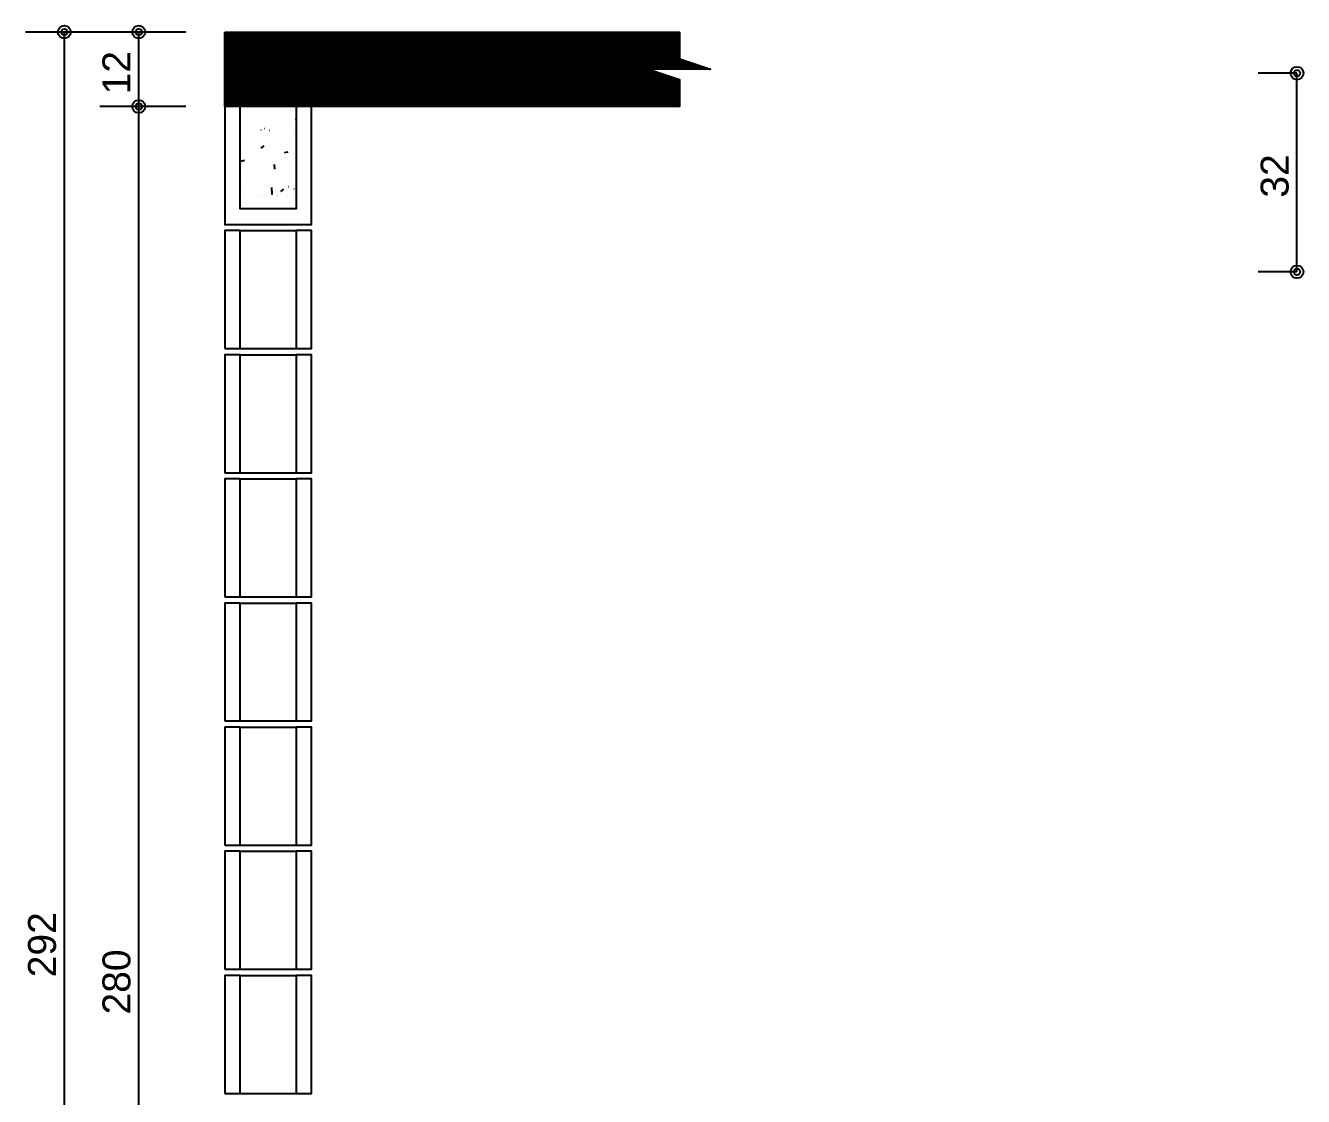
# Model space of a CAD drawing. Extents: x 0 to 119, y 0 to 84.
# Drawn here: x 24.22 to 32.45, y 35.34 to 42.24 of the extents above; entities that cross this region are included whole.
import ezdxf

# ---------------------------------------------------------------- set-up
doc = ezdxf.new("R2010")
doc.units = 0
doc.header["$MEASUREMENT"] = 0
for name, color, linetype in [('10', 252, 'CONTINUOUS'), ('29', 9, 'CONTINUOUS'), ('32', 250, 'CONTINUOUS'), ('6', 178, 'CONTINUOUS')]:
    doc.layers.add(name, color=color, linetype=linetype)
doc.styles.add('TQS_ARIAL', font='arial.ttf')

msp = doc.modelspace()

# ---------------------------------------------------------------- linework, layer by layer
at = {"layer": '10', "color": 252, "linetype": 'Continuous'}
for p, q in [((25.599778, 40.920848), (25.959778, 40.920848)), ((25.599778, 40.160848), (25.959778, 40.160848)), ((25.599778, 40.120848), (25.959778, 40.120848)), ((25.599778, 39.360848), (25.959778, 39.360848)), ((25.599778, 39.320848), (25.959778, 39.320848)), ((25.599778, 38.560848), (25.959778, 38.560848)), ((25.599778, 38.520848), (25.959778, 38.520848)), ((25.599778, 37.760848), (25.959778, 37.760848)), ((25.599778, 37.720848), (25.959778, 37.720848)), ((25.599778, 36.960848), (25.959778, 36.960848)), ((25.599778, 36.920848), (25.959778, 36.920848)), ((25.599778, 36.160848), (25.959778, 36.160848)), ((25.599778, 36.120848), (25.959778, 36.120848)), ((25.599778, 35.360848), (25.959778, 35.360848))]:
    msp.add_line(p, q, dxfattribs=at)
for points in [[(25.599778, 41.720848), (25.499778, 41.720848), (25.499778, 40.960848), (26.059778, 40.960848), (26.059778, 41.720848), (25.959778, 41.720848), (25.959778, 41.060848), (25.599778, 41.060848), (25.599778, 41.720848)], [(25.499778, 40.160848), (25.599778, 40.160848), (25.599778, 40.920848), (25.499778, 40.920848), (25.499778, 40.160848)], [(25.959778, 40.160848), (26.059778, 40.160848), (26.059778, 40.920848), (25.959778, 40.920848), (25.959778, 40.160848)], [(25.499778, 39.360848), (25.599778, 39.360848), (25.599778, 40.120848), (25.499778, 40.120848), (25.499778, 39.360848)], [(25.959778, 39.360848), (26.059778, 39.360848), (26.059778, 40.120848), (25.959778, 40.120848), (25.959778, 39.360848)], [(25.499778, 38.560848), (25.599778, 38.560848), (25.599778, 39.320848), (25.499778, 39.320848), (25.499778, 38.560848)], [(25.959778, 38.560848), (26.059778, 38.560848), (26.059778, 39.320848), (25.959778, 39.320848), (25.959778, 38.560848)], [(25.499778, 37.760848), (25.599778, 37.760848), (25.599778, 38.520848), (25.499778, 38.520848), (25.499778, 37.760848)], [(25.959778, 37.760848), (26.059778, 37.760848), (26.059778, 38.520848), (25.959778, 38.520848), (25.959778, 37.760848)], [(25.499778, 36.960848), (25.599778, 36.960848), (25.599778, 37.720848), (25.499778, 37.720848), (25.499778, 36.960848)], [(25.959778, 36.960848), (26.059778, 36.960848), (26.059778, 37.720848), (25.959778, 37.720848), (25.959778, 36.960848)], [(25.499778, 36.160848), (25.599778, 36.160848), (25.599778, 36.920848), (25.499778, 36.920848), (25.499778, 36.160848)], [(25.959778, 36.160848), (26.059778, 36.160848), (26.059778, 36.920848), (25.959778, 36.920848), (25.959778, 36.160848)], [(25.499778, 35.360848), (25.599778, 35.360848), (25.599778, 36.120848), (25.499778, 36.120848), (25.499778, 35.360848)], [(25.959778, 35.360848), (26.059778, 35.360848), (26.059778, 36.120848), (25.959778, 36.120848), (25.959778, 35.360848)]]:
    msp.add_lwpolyline(points, dxfattribs=at)
at = {"layer": '29', "color": 9, "linetype": 'Continuous'}
for p, q in [((25.499778, 41.720848), (25.979819, 42.200848)), ((25.499778, 41.734949), (25.965677, 42.200848)), ((25.499778, 41.749091), (25.951534, 42.200848)), ((25.499778, 41.763233), (25.937392, 42.200848)), ((25.499778, 41.777376), (25.92325, 42.200848)), ((25.499778, 41.791518), (25.909108, 42.200848)), ((25.499778, 41.80566), (25.894966, 42.200848)), ((25.499778, 41.819802), (25.880824, 42.200848)), ((25.499778, 41.833944), (25.866682, 42.200848)), ((25.499778, 41.848086), (25.85254, 42.200848)), ((25.499778, 41.862228), (25.838397, 42.200848)), ((25.499778, 41.876371), (25.824255, 42.200848)), ((25.499778, 41.890513), (25.810113, 42.200848)), ((25.499778, 41.904655), (25.795971, 42.200848)), ((25.499778, 41.918797), (25.781829, 42.200848)), ((25.499778, 41.932939), (25.767687, 42.200848)), ((25.499778, 41.947081), (25.753545, 42.200848)), ((25.499778, 41.961223), (25.739402, 42.200848)), ((25.499778, 41.975366), (25.72526, 42.200848)), ((25.499778, 41.989508), (25.711118, 42.200848)), ((25.499778, 42.00365), (25.696976, 42.200848)), ((25.499778, 42.017792), (25.682834, 42.200848)), ((25.499778, 42.031934), (25.668692, 42.200848)), ((25.499778, 42.046076), (25.65455, 42.200848)), ((25.499778, 42.060218), (25.640408, 42.200848)), ((25.499778, 42.07436), (25.626265, 42.200848)), ((25.499778, 42.088503), (25.612123, 42.200848)), ((25.499778, 42.102645), (25.597981, 42.200848)), ((25.499778, 42.116787), (25.583839, 42.200848)), ((25.499778, 42.130929), (25.569697, 42.200848)), ((25.499778, 42.145071), (25.555555, 42.200848)), ((25.499778, 42.159213), (25.541413, 42.200848)), ((25.499778, 42.173355), (25.52727, 42.200848)), ((25.499778, 42.187498), (25.513128, 42.200848)), ((25.499778, 42.198626), (25.977555, 41.720848)), ((25.499778, 42.184484), (25.963413, 41.720848)), ((25.499778, 42.170341), (25.949271, 41.720848)), ((25.511697, 42.200848), (25.991697, 41.720848)), ((25.513961, 41.720848), (25.993961, 42.200848)), ((25.525839, 42.200848), (26.005839, 41.720848)), ((25.528103, 41.720848), (26.008103, 42.200848)), ((25.539981, 42.200848), (26.019981, 41.720848)), ((25.542245, 41.720848), (26.022245, 42.200848)), ((25.554123, 42.200848), (26.034123, 41.720848)), ((25.556387, 41.720848), (26.036387, 42.200848)), ((25.568266, 42.200848), (26.048266, 41.720848)), ((25.570529, 41.720848), (26.050529, 42.200848)), ((25.582408, 42.200848), (26.062408, 41.720848)), ((25.584672, 41.720848), (26.064672, 42.200848)), ((25.59655, 42.200848), (26.07655, 41.720848)), ((25.598814, 41.720848), (26.078814, 42.200848)), ((25.610692, 42.200848), (26.090692, 41.720848)), ((25.612956, 41.720848), (26.092956, 42.200848)), ((25.624834, 42.200848), (26.104834, 41.720848)), ((25.627098, 41.720848), (26.107098, 42.200848)), ((25.638976, 42.200848), (26.118976, 41.720848)), ((25.64124, 41.720848), (26.12124, 42.200848)), ((25.653118, 42.200848), (26.133118, 41.720848)), ((25.655382, 41.720848), (26.135382, 42.200848)), ((25.667261, 42.200848), (26.147261, 41.720848)), ((25.669524, 41.720848), (26.149524, 42.200848)), ((25.681403, 42.200848), (26.161403, 41.720848)), ((25.683667, 41.720848), (26.163667, 42.200848)), ((25.695545, 42.200848), (26.175545, 41.720848)), ((25.697809, 41.720848), (26.177809, 42.200848)), ((25.709687, 42.200848), (26.189687, 41.720848)), ((25.711951, 41.720848), (26.191951, 42.200848)), ((25.723829, 42.200848), (26.203829, 41.720848)), ((25.726093, 41.720848), (26.206093, 42.200848)), ((25.737971, 42.200848), (26.217971, 41.720848)), ((25.740235, 41.720848), (26.220235, 42.200848)), ((25.752113, 42.200848), (26.232113, 41.720848)), ((25.754377, 41.720848), (26.234377, 42.200848)), ((25.766255, 42.200848), (26.246255, 41.720848)), ((25.768519, 41.720848), (26.248519, 42.200848)), ((25.780398, 42.200848), (26.260398, 41.720848)), ((25.782661, 41.720848), (26.262661, 42.200848)), ((25.79454, 42.200848), (26.27454, 41.720848)), ((25.796804, 41.720848), (26.276804, 42.200848)), ((25.808682, 42.200848), (26.288682, 41.720848)), ((25.810946, 41.720848), (26.290946, 42.200848)), ((25.822824, 42.200848), (26.302824, 41.720848)), ((25.825088, 41.720848), (26.305088, 42.200848)), ((25.836966, 42.200848), (26.316966, 41.720848)), ((25.83923, 41.720848), (26.31923, 42.200848)), ((25.851108, 42.200848), (26.331108, 41.720848)), ((25.853372, 41.720848), (26.333372, 42.200848)), ((25.86525, 42.200848), (26.34525, 41.720848)), ((25.867514, 41.720848), (26.347514, 42.200848)), ((25.879393, 42.200848), (26.359393, 41.720848)), ((25.881656, 41.720848), (26.361656, 42.200848)), ((25.893535, 42.200848), (26.373535, 41.720848)), ((25.895799, 41.720848), (26.375799, 42.200848)), ((25.907677, 42.200848), (26.387677, 41.720848)), ((25.909941, 41.720848), (26.389941, 42.200848)), ((25.921819, 42.200848), (26.401819, 41.720848)), ((25.924083, 41.720848), (26.404083, 42.200848)), ((25.935961, 42.200848), (26.415961, 41.720848)), ((25.938225, 41.720848), (26.418225, 42.200848)), ((25.950103, 42.200848), (26.430103, 41.720848)), ((25.952367, 41.720848), (26.432367, 42.200848)), ((25.964245, 42.200848), (26.444245, 41.720848)), ((25.966509, 41.720848), (26.446509, 42.200848)), ((25.978388, 42.200848), (26.458388, 41.720848)), ((25.980651, 41.720848), (26.460651, 42.200848)), ((25.99253, 42.200848), (26.47253, 41.720848)), ((25.994794, 41.720848), (26.474794, 42.200848)), ((26.006672, 42.200848), (26.486672, 41.720848)), ((26.008936, 41.720848), (26.488936, 42.200848)), ((26.020814, 42.200848), (26.500814, 41.720848)), ((26.023078, 41.720848), (26.503078, 42.200848)), ((26.034956, 42.200848), (26.514956, 41.720848)), ((26.03722, 41.720848), (26.51722, 42.200848)), ((26.049098, 42.200848), (26.529098, 41.720848)), ((26.051362, 41.720848), (26.531362, 42.200848)), ((26.06324, 42.200848), (26.54324, 41.720848)), ((26.065504, 41.720848), (26.545504, 42.200848)), ((26.077382, 42.200848), (26.557382, 41.720848)), ((26.079646, 41.720848), (26.559646, 42.200848)), ((26.091525, 42.200848), (26.571525, 41.720848)), ((26.093788, 41.720848), (26.573788, 42.200848)), ((26.105667, 42.200848), (26.585667, 41.720848)), ((26.107931, 41.720848), (26.587931, 42.200848)), ((26.119809, 42.200848), (26.599809, 41.720848)), ((26.122073, 41.720848), (26.602073, 42.200848)), ((26.133951, 42.200848), (26.613951, 41.720848)), ((26.136215, 41.720848), (26.616215, 42.200848)), ((26.148093, 42.200848), (26.628093, 41.720848)), ((26.150357, 41.720848), (26.630357, 42.200848)), ((26.162235, 42.200848), (26.642235, 41.720848)), ((26.164499, 41.720848), (26.644499, 42.200848)), ((26.176377, 42.200848), (26.656377, 41.720848)), ((26.178641, 41.720848), (26.658641, 42.200848)), ((26.19052, 42.200848), (26.67052, 41.720848)), ((26.192783, 41.720848), (26.672783, 42.200848)), ((26.204662, 42.200848), (26.684662, 41.720848)), ((26.206926, 41.720848), (26.686926, 42.200848)), ((26.218804, 42.200848), (26.698804, 41.720848)), ((26.221068, 41.720848), (26.701068, 42.200848)), ((26.232946, 42.200848), (26.712946, 41.720848)), ((26.23521, 41.720848), (26.71521, 42.200848)), ((26.247088, 42.200848), (26.727088, 41.720848)), ((26.249352, 41.720848), (26.729352, 42.200848)), ((26.26123, 42.200848), (26.74123, 41.720848)), ((26.263494, 41.720848), (26.743494, 42.200848)), ((26.275372, 42.200848), (26.755372, 41.720848)), ((26.277636, 41.720848), (26.757636, 42.200848)), ((26.289514, 42.200848), (26.769514, 41.720848)), ((26.291778, 41.720848), (26.771778, 42.200848)), ((26.303657, 42.200848), (26.783657, 41.720848)), ((26.30592, 41.720848), (26.78592, 42.200848)), ((26.317799, 42.200848), (26.797799, 41.720848)), ((26.320063, 41.720848), (26.800063, 42.200848)), ((26.331941, 42.200848), (26.811941, 41.720848)), ((26.334205, 41.720848), (26.814205, 42.200848)), ((26.346083, 42.200848), (26.826083, 41.720848)), ((26.348347, 41.720848), (26.828347, 42.200848)), ((26.360225, 42.200848), (26.840225, 41.720848)), ((26.362489, 41.720848), (26.842489, 42.200848)), ((26.374367, 42.200848), (26.854367, 41.720848)), ((26.376631, 41.720848), (26.856631, 42.200848)), ((26.388509, 42.200848), (26.868509, 41.720848)), ((26.390773, 41.720848), (26.870773, 42.200848)), ((26.402652, 42.200848), (26.882652, 41.720848)), ((26.404915, 41.720848), (26.884915, 42.200848)), ((26.416794, 42.200848), (26.896794, 41.720848)), ((26.419058, 41.720848), (26.899058, 42.200848)), ((26.430936, 42.200848), (26.910936, 41.720848)), ((26.4332, 41.720848), (26.9132, 42.200848)), ((26.445078, 42.200848), (26.925078, 41.720848)), ((26.447342, 41.720848), (26.927342, 42.200848)), ((26.45922, 42.200848), (26.93922, 41.720848)), ((26.461484, 41.720848), (26.941484, 42.200848)), ((26.473362, 42.200848), (26.953362, 41.720848)), ((26.475626, 41.720848), (26.955626, 42.200848)), ((26.487504, 42.200848), (26.967504, 41.720848)), ((26.489768, 41.720848), (26.969768, 42.200848)), ((26.501647, 42.200848), (26.981647, 41.720848)), ((26.50391, 41.720848), (26.98391, 42.200848)), ((26.515789, 42.200848), (26.995789, 41.720848)), ((26.518053, 41.720848), (26.998053, 42.200848)), ((26.529931, 42.200848), (27.009931, 41.720848)), ((26.532195, 41.720848), (27.012195, 42.200848)), ((26.544073, 42.200848), (27.024073, 41.720848)), ((26.546337, 41.720848), (27.026337, 42.200848)), ((26.558215, 42.200848), (27.038215, 41.720848)), ((26.560479, 41.720848), (27.040479, 42.200848)), ((26.572357, 42.200848), (27.052357, 41.720848)), ((26.574621, 41.720848), (27.054621, 42.200848)), ((26.586499, 42.200848), (27.066499, 41.720848)), ((26.588763, 41.720848), (27.068763, 42.200848)), ((26.600641, 42.200848), (27.080641, 41.720848)), ((26.602905, 41.720848), (27.082905, 42.200848)), ((26.614784, 42.200848), (27.094784, 41.720848)), ((26.617047, 41.720848), (27.097047, 42.200848)), ((26.628926, 42.200848), (27.108926, 41.720848)), ((26.63119, 41.720848), (27.11119, 42.200848)), ((26.643068, 42.200848), (27.123068, 41.720848)), ((26.645332, 41.720848), (27.125332, 42.200848)), ((26.65721, 42.200848), (27.13721, 41.720848)), ((26.659474, 41.720848), (27.139474, 42.200848)), ((26.671352, 42.200848), (27.151352, 41.720848)), ((26.673616, 41.720848), (27.153616, 42.200848)), ((26.685494, 42.200848), (27.165494, 41.720848)), ((26.687758, 41.720848), (27.167758, 42.200848)), ((26.699636, 42.200848), (27.179636, 41.720848)), ((26.7019, 41.720848), (27.1819, 42.200848)), ((26.713779, 42.200848), (27.193779, 41.720848)), ((26.716042, 41.720848), (27.196042, 42.200848)), ((26.727921, 42.200848), (27.207921, 41.720848)), ((26.730185, 41.720848), (27.210185, 42.200848)), ((26.742063, 42.200848), (27.222063, 41.720848)), ((26.744327, 41.720848), (27.224327, 42.200848)), ((26.756205, 42.200848), (27.236205, 41.720848)), ((26.758469, 41.720848), (27.238469, 42.200848)), ((26.770347, 42.200848), (27.250347, 41.720848)), ((26.772611, 41.720848), (27.252611, 42.200848)), ((26.784489, 42.200848), (27.264489, 41.720848)), ((26.786753, 41.720848), (27.266753, 42.200848)), ((26.798631, 42.200848), (27.278631, 41.720848)), ((26.800895, 41.720848), (27.280895, 42.200848)), ((26.812774, 42.200848), (27.292774, 41.720848)), ((26.815037, 41.720848), (27.295037, 42.200848)), ((26.826916, 42.200848), (27.306916, 41.720848)), ((26.82918, 41.720848), (27.30918, 42.200848)), ((26.841058, 42.200848), (27.321058, 41.720848)), ((26.843322, 41.720848), (27.323322, 42.200848)), ((26.8552, 42.200848), (27.3352, 41.720848)), ((26.857464, 41.720848), (27.337464, 42.200848)), ((26.869342, 42.200848), (27.349342, 41.720848)), ((26.871606, 41.720848), (27.351606, 42.200848)), ((26.883484, 42.200848), (27.363484, 41.720848)), ((26.885748, 41.720848), (27.365748, 42.200848)), ((26.897626, 42.200848), (27.377626, 41.720848)), ((26.89989, 41.720848), (27.37989, 42.200848)), ((26.911768, 42.200848), (27.391768, 41.720848)), ((26.914032, 41.720848), (27.394032, 42.200848)), ((26.925911, 42.200848), (27.405911, 41.720848)), ((26.928174, 41.720848), (27.408174, 42.200848)), ((26.940053, 42.200848), (27.420053, 41.720848)), ((26.942317, 41.720848), (27.422317, 42.200848)), ((26.954195, 42.200848), (27.434195, 41.720848)), ((26.956459, 41.720848), (27.436459, 42.200848)), ((26.968337, 42.200848), (27.448337, 41.720848)), ((26.970601, 41.720848), (27.450601, 42.200848)), ((26.982479, 42.200848), (27.462479, 41.720848)), ((26.984743, 41.720848), (27.464743, 42.200848)), ((26.996621, 42.200848), (27.476621, 41.720848)), ((26.998885, 41.720848), (27.478885, 42.200848)), ((27.010763, 42.200848), (27.490763, 41.720848)), ((27.013027, 41.720848), (27.493027, 42.200848)), ((27.024906, 42.200848), (27.504906, 41.720848)), ((27.027169, 41.720848), (27.507169, 42.200848)), ((27.039048, 42.200848), (27.519048, 41.720848)), ((27.041312, 41.720848), (27.521312, 42.200848)), ((27.05319, 42.200848), (27.53319, 41.720848)), ((27.055454, 41.720848), (27.535454, 42.200848)), ((27.067332, 42.200848), (27.547332, 41.720848)), ((27.069596, 41.720848), (27.549596, 42.200848)), ((27.081474, 42.200848), (27.561474, 41.720848)), ((27.083738, 41.720848), (27.563738, 42.200848)), ((27.095616, 42.200848), (27.575616, 41.720848)), ((27.09788, 41.720848), (27.57788, 42.200848)), ((27.109758, 42.200848), (27.589758, 41.720848)), ((27.112022, 41.720848), (27.592022, 42.200848)), ((27.123901, 42.200848), (27.603901, 41.720848)), ((27.126164, 41.720848), (27.606164, 42.200848)), ((27.138043, 42.200848), (27.618043, 41.720848)), ((27.140306, 41.720848), (27.620306, 42.200848)), ((27.152185, 42.200848), (27.632185, 41.720848)), ((27.154449, 41.720848), (27.634449, 42.200848)), ((27.166327, 42.200848), (27.646327, 41.720848)), ((27.168591, 41.720848), (27.648591, 42.200848)), ((27.180469, 42.200848), (27.660469, 41.720848)), ((27.182733, 41.720848), (27.662733, 42.200848)), ((27.194611, 42.200848), (27.674611, 41.720848)), ((27.196875, 41.720848), (27.676875, 42.200848)), ((27.208753, 42.200848), (27.688753, 41.720848)), ((27.211017, 41.720848), (27.691017, 42.200848)), ((27.222895, 42.200848), (27.702895, 41.720848)), ((27.225159, 41.720848), (27.705159, 42.200848)), ((27.237038, 42.200848), (27.717038, 41.720848)), ((27.239301, 41.720848), (27.719301, 42.200848)), ((27.25118, 42.200848), (27.73118, 41.720848)), ((27.253444, 41.720848), (27.733444, 42.200848)), ((27.265322, 42.200848), (27.745322, 41.720848)), ((27.267586, 41.720848), (27.747586, 42.200848)), ((27.279464, 42.200848), (27.759464, 41.720848)), ((27.281728, 41.720848), (27.761728, 42.200848)), ((27.293606, 42.200848), (27.773606, 41.720848)), ((27.29587, 41.720848), (27.77587, 42.200848)), ((27.307748, 42.200848), (27.787748, 41.720848)), ((27.310012, 41.720848), (27.790012, 42.200848)), ((27.32189, 42.200848), (27.80189, 41.720848)), ((27.324154, 41.720848), (27.804154, 42.200848)), ((27.336033, 42.200848), (27.816033, 41.720848)), ((27.338296, 41.720848), (27.818296, 42.200848)), ((27.350175, 42.200848), (27.830175, 41.720848)), ((27.352439, 41.720848), (27.832439, 42.200848)), ((27.364317, 42.200848), (27.844317, 41.720848)), ((27.366581, 41.720848), (27.846581, 42.200848)), ((27.378459, 42.200848), (27.858459, 41.720848)), ((27.380723, 41.720848), (27.860723, 42.200848)), ((27.392601, 42.200848), (27.872601, 41.720848)), ((27.394865, 41.720848), (27.874865, 42.200848)), ((27.406743, 42.200848), (27.886743, 41.720848)), ((27.409007, 41.720848), (27.889007, 42.200848)), ((27.420885, 42.200848), (27.900885, 41.720848)), ((27.423149, 41.720848), (27.903149, 42.200848)), ((27.435027, 42.200848), (27.915027, 41.720848)), ((27.437291, 41.720848), (27.917291, 42.200848)), ((27.44917, 42.200848), (27.92917, 41.720848)), ((27.451433, 41.720848), (27.931433, 42.200848)), ((27.463312, 42.200848), (27.943312, 41.720848)), ((27.465576, 41.720848), (27.945576, 42.200848)), ((27.477454, 42.200848), (27.957454, 41.720848)), ((27.479718, 41.720848), (27.959718, 42.200848)), ((27.491596, 42.200848), (27.971596, 41.720848)), ((27.49386, 41.720848), (27.97386, 42.200848)), ((27.505738, 42.200848), (27.985738, 41.720848)), ((27.508002, 41.720848), (27.988002, 42.200848)), ((27.51988, 42.200848), (27.99988, 41.720848)), ((27.522144, 41.720848), (28.002144, 42.200848)), ((27.534022, 42.200848), (28.014022, 41.720848)), ((27.536286, 41.720848), (28.016286, 42.200848)), ((27.548165, 42.200848), (28.028165, 41.720848)), ((27.550428, 41.720848), (28.030428, 42.200848)), ((27.562307, 42.200848), (28.042307, 41.720848)), ((27.564571, 41.720848), (28.044571, 42.200848)), ((27.576449, 42.200848), (28.056449, 41.720848)), ((27.578713, 41.720848), (28.058713, 42.200848)), ((27.590591, 42.200848), (28.070591, 41.720848)), ((27.592855, 41.720848), (28.072855, 42.200848)), ((27.604733, 42.200848), (28.084733, 41.720848)), ((27.606997, 41.720848), (28.086997, 42.200848)), ((27.618875, 42.200848), (28.098875, 41.720848)), ((27.621139, 41.720848), (28.101139, 42.200848)), ((27.633017, 42.200848), (28.113017, 41.720848)), ((27.635281, 41.720848), (28.115281, 42.200848)), ((27.64716, 42.200848), (28.12716, 41.720848)), ((27.649423, 41.720848), (28.129423, 42.200848)), ((27.661302, 42.200848), (28.141302, 41.720848)), ((27.663566, 41.720848), (28.143566, 42.200848)), ((27.675444, 42.200848), (28.155444, 41.720848)), ((27.677708, 41.720848), (28.157708, 42.200848)), ((27.689586, 42.200848), (28.169586, 41.720848)), ((27.69185, 41.720848), (28.17185, 42.200848)), ((27.703728, 42.200848), (28.183728, 41.720848)), ((27.705992, 41.720848), (28.185992, 42.200848)), ((27.71787, 42.200848), (28.19787, 41.720848)), ((27.720134, 41.720848), (28.200134, 42.200848)), ((27.732012, 42.200848), (28.212012, 41.720848)), ((27.734276, 41.720848), (28.214276, 42.200848)), ((27.746154, 42.200848), (28.226154, 41.720848)), ((27.748418, 41.720848), (28.228418, 42.200848)), ((27.760297, 42.200848), (28.240297, 41.720848)), ((27.76256, 41.720848), (28.24256, 42.200848)), ((27.774439, 42.200848), (28.254439, 41.720848)), ((27.776703, 41.720848), (28.256703, 42.200848)), ((27.788581, 42.200848), (28.268581, 41.720848)), ((27.790845, 41.720848), (28.270845, 42.200848)), ((27.802723, 42.200848), (28.282723, 41.720848)), ((27.804987, 41.720848), (28.284987, 42.200848)), ((27.816865, 42.200848), (28.296865, 41.720848)), ((27.819129, 41.720848), (28.299129, 42.200848)), ((27.831007, 42.200848), (28.311007, 41.720848)), ((27.833271, 41.720848), (28.313271, 42.200848)), ((27.845149, 42.200848), (28.325149, 41.720848)), ((27.847413, 41.720848), (28.327413, 42.200848)), ((27.859292, 42.200848), (28.339292, 41.720848)), ((27.861555, 41.720848), (28.341555, 42.200848)), ((27.873434, 42.200848), (28.353434, 41.720848)), ((27.875698, 41.720848), (28.355698, 42.200848)), ((27.887576, 42.200848), (28.367576, 41.720848)), ((27.88984, 41.720848), (28.36984, 42.200848)), ((27.901718, 42.200848), (28.381718, 41.720848)), ((27.903982, 41.720848), (28.383982, 42.200848)), ((27.91586, 42.200848), (28.39586, 41.720848)), ((27.918124, 41.720848), (28.398124, 42.200848)), ((27.930002, 42.200848), (28.410002, 41.720848)), ((27.932266, 41.720848), (28.412266, 42.200848)), ((27.944144, 42.200848), (28.424144, 41.720848)), ((27.946408, 41.720848), (28.426408, 42.200848)), ((27.958287, 42.200848), (28.430113, 41.729022)), ((27.96055, 41.720848), (28.430113, 42.190411)), ((27.972429, 42.200848), (28.430113, 41.743164)), ((27.974692, 41.720848), (28.430113, 42.176269)), ((27.986571, 42.200848), (28.430113, 41.757306)), ((28.000713, 42.200848), (28.240713, 41.960848)), ((28.014855, 42.200848), (28.254855, 41.960848)), ((28.028997, 42.200848), (28.268997, 41.960848)), ((28.043139, 42.200848), (28.283139, 41.960848)), ((28.057281, 42.200848), (28.297281, 41.960848)), ((28.071424, 42.200848), (28.311424, 41.960848)), ((28.085566, 42.200848), (28.325566, 41.960848)), ((28.099708, 42.200848), (28.339708, 41.960848)), ((28.11385, 42.200848), (28.35385, 41.960848)), ((28.127992, 42.200848), (28.367992, 41.960848)), ((28.142134, 42.200848), (28.382134, 41.960848)), ((28.156276, 42.200848), (28.396276, 41.960848)), ((28.170419, 42.200848), (28.410419, 41.960848)), ((28.184561, 42.200848), (28.424561, 41.960848)), ((28.198703, 42.200848), (28.438703, 41.960848)), ((28.212845, 42.200848), (28.452845, 41.960848)), ((28.226987, 42.200848), (28.466987, 41.960848)), ((28.241129, 42.200848), (28.481129, 41.960848)), ((28.255271, 42.200848), (28.495271, 41.960848)), ((28.269413, 42.200848), (28.430113, 42.040149)), ((28.283556, 42.200848), (28.430113, 42.054291)), ((28.297698, 42.200848), (28.430113, 42.068433)), ((28.31184, 42.200848), (28.430113, 42.082575)), ((28.325982, 42.200848), (28.430113, 42.096717)), ((28.340124, 42.200848), (28.430113, 42.110859)), ((28.354266, 42.200848), (28.430113, 42.125002)), ((28.368408, 42.200848), (28.430113, 42.139144)), ((28.382551, 42.200848), (28.430113, 42.153286)), ((28.396693, 42.200848), (28.430113, 42.167428)), ((28.410835, 42.200848), (28.430113, 42.18157)), ((28.424977, 42.200848), (28.430113, 42.195712)), ((25.499778, 42.156199), (25.935128, 41.720848)), ((25.499778, 42.142057), (25.920986, 41.720848)), ((25.499778, 42.127915), (25.906844, 41.720848)), ((25.499778, 42.113773), (25.892702, 41.720848)), ((25.499778, 42.099631), (25.87856, 41.720848)), ((27.988835, 41.720848), (28.430113, 42.162127)), ((28.242977, 41.960848), (28.430113, 42.147985)), ((28.257119, 41.960848), (28.430113, 42.133842)), ((28.271261, 41.960848), (28.430113, 42.1197)), ((28.285403, 41.960848), (28.430113, 42.105558)), ((28.299545, 41.960848), (28.430113, 42.091416)), ((25.499778, 42.085489), (25.864418, 41.720848)), ((25.499778, 42.071346), (25.850276, 41.720848)), ((25.499778, 42.057204), (25.836134, 41.720848)), ((25.499778, 42.043062), (25.821991, 41.720848)), ((25.499778, 42.02892), (25.807849, 41.720848)), ((25.499778, 42.014778), (25.793707, 41.720848)), ((28.313687, 41.960848), (28.430113, 42.077274)), ((28.32783, 41.960848), (28.430113, 42.063132)), ((28.341972, 41.960848), (28.430113, 42.04899)), ((28.356114, 41.960848), (28.430113, 42.034848)), ((28.370256, 41.960848), (28.43522, 42.025812)), ((28.384398, 41.960848), (28.445827, 42.022277)), ((28.39854, 41.960848), (28.456433, 42.018741)), ((28.412682, 41.960848), (28.46704, 42.015206)), ((28.426825, 41.960848), (28.477647, 42.01167)), ((28.440967, 41.960848), (28.488253, 42.008135)), ((28.449064, 42.021198), (28.509413, 41.960848)), ((28.470277, 42.014127), (28.523556, 41.960848)), ((28.49149, 42.007056), (28.537698, 41.960848)), ((25.499778, 42.000636), (25.779565, 41.720848)), ((25.499778, 41.986494), (25.765423, 41.720848)), ((25.499778, 41.972352), (25.751281, 41.720848)), ((25.499778, 41.958209), (25.737139, 41.720848)), ((25.499778, 41.944067), (25.722996, 41.720848)), ((25.499778, 41.929925), (25.708854, 41.720848)), ((28.002977, 41.720848), (28.239761, 41.957632)), ((28.017119, 41.720848), (28.250367, 41.954097)), ((28.031261, 41.720848), (28.260974, 41.950561)), ((28.045403, 41.720848), (28.271581, 41.947026)), ((28.059545, 41.720848), (28.282187, 41.94349)), ((28.073687, 41.720848), (28.292794, 41.939955)), ((28.08783, 41.720848), (28.3034, 41.936419)), ((28.101972, 41.720848), (28.314007, 41.932884)), ((28.116114, 41.720848), (28.324614, 41.929348)), ((28.130256, 41.720848), (28.33522, 41.925813)), ((28.246013, 41.955548), (28.430113, 41.771448)), ((28.267226, 41.948477), (28.430113, 41.78559)), ((28.288439, 41.941406), (28.430113, 41.799732)), ((28.309653, 41.934335), (28.430113, 41.813875)), ((28.330866, 41.927264), (28.430113, 41.828017)), ((28.455109, 41.960848), (28.49886, 42.004599)), ((28.469251, 41.960848), (28.509466, 42.001064)), ((28.483393, 41.960848), (28.520073, 41.997528)), ((28.497535, 41.960848), (28.53068, 41.993993)), ((28.511677, 41.960848), (28.541286, 41.990457)), ((28.512704, 41.999985), (28.55184, 41.960848)), ((28.525819, 41.960848), (28.551893, 41.986922)), ((28.533917, 41.992914), (28.565982, 41.960848)), ((28.539962, 41.960848), (28.562499, 41.983386)), ((28.554104, 41.960848), (28.573106, 41.979851)), ((28.55513, 41.985843), (28.580124, 41.960848)), ((28.568246, 41.960848), (28.583713, 41.976315)), ((28.576343, 41.978772), (28.594266, 41.960848)), ((28.582388, 41.960848), (28.594319, 41.97278)), ((28.59653, 41.960848), (28.604926, 41.969244)), ((28.597556, 41.971701), (28.608408, 41.960848)), ((28.610672, 41.960848), (28.615532, 41.965708)), ((28.618769, 41.96463), (28.622551, 41.960848)), ((28.624814, 41.960848), (28.626139, 41.962173)), ((25.499778, 41.915783), (25.694712, 41.720848)), ((25.499778, 41.901641), (25.68057, 41.720848)), ((25.499778, 41.887499), (25.666428, 41.720848)), ((25.499778, 41.873357), (25.652286, 41.720848)), ((25.499778, 41.859214), (25.638144, 41.720848)), ((25.499778, 41.845072), (25.624002, 41.720848)), ((28.144398, 41.720848), (28.345827, 41.922277)), ((28.15854, 41.720848), (28.356433, 41.918741)), ((28.172682, 41.720848), (28.36704, 41.915206)), ((28.186825, 41.720848), (28.377647, 41.91167)), ((28.200967, 41.720848), (28.388253, 41.908135)), ((28.215109, 41.720848), (28.39886, 41.904599)), ((28.229251, 41.720848), (28.409466, 41.901064)), ((28.243393, 41.720848), (28.420073, 41.897528)), ((28.257535, 41.720848), (28.430113, 41.894182)), ((28.271677, 41.720848), (28.430113, 41.879284)), ((28.285819, 41.720848), (28.430113, 41.865142)), ((28.299962, 41.720848), (28.430113, 41.851)), ((28.352079, 41.920193), (28.430113, 41.842159)), ((28.373292, 41.913122), (28.430113, 41.856301)), ((28.394505, 41.906051), (28.430113, 41.870443)), ((28.415719, 41.89898), (28.430113, 41.884585)), ((25.499778, 41.83093), (25.609859, 41.720848)), ((25.499778, 41.816788), (25.595717, 41.720848)), ((25.499778, 41.802646), (25.581575, 41.720848)), ((25.499778, 41.788504), (25.567433, 41.720848)), ((25.499778, 41.774362), (25.553291, 41.720848)), ((25.499778, 41.76022), (25.539149, 41.720848)), ((28.314104, 41.720848), (28.430113, 41.836858)), ((28.328246, 41.720848), (28.430113, 41.822715)), ((28.342388, 41.720848), (28.430113, 41.808573)), ((28.35653, 41.720848), (28.430113, 41.794431)), ((28.370672, 41.720848), (28.430113, 41.780289)), ((28.384814, 41.720848), (28.430113, 41.766147)), ((25.499778, 41.746077), (25.525007, 41.720848)), ((25.499778, 41.731935), (25.510864, 41.720848)), ((28.398957, 41.720848), (28.430113, 41.752005)), ((28.413099, 41.720848), (28.430113, 41.737863)), ((28.427241, 41.720848), (28.430113, 41.723721)), ((25.852382, 41.599952), (25.852772, 41.600038)), ((25.886462, 41.601908), (25.886706, 41.602225)), ((25.902026, 41.639565), (25.902078, 41.639962)), ((25.955522, 41.636389), (25.960428, 41.640506)), ((25.600428, 41.565664), (25.600428, 41.565664)), ((25.600428, 41.565664), (25.600428, 41.565664)), ((25.600428, 41.565664), (25.600428, 41.565664)), ((25.600428, 41.553418), (25.600428, 41.553418)), ((25.600428, 41.544095), (25.600428, 41.544095)), ((25.600428, 41.544095), (25.600428, 41.544095)), ((25.600428, 41.544095), (25.600428, 41.544095)), ((25.603326, 41.56579), (25.603725, 41.565808)), ((25.69722, 41.589661), (25.697464, 41.589978)), ((25.733202, 41.571461), (25.733602, 41.571478)), ((25.754752, 41.578308), (25.755143, 41.578394)), ((25.78914, 41.568774), (25.789192, 41.569171)), ((25.824977, 41.521779), (25.825221, 41.522097)), ((25.940205, 41.580499), (25.940604, 41.580516)), ((25.958489, 41.513754), (25.95888, 41.513841)), ((25.600428, 41.463518), (25.600428, 41.463518)), ((25.600428, 41.463518), (25.600428, 41.463518)), ((25.600428, 41.434374), (25.600428, 41.434374)), ((25.600428, 41.434374), (25.600428, 41.434374)), ((25.600428, 41.434374), (25.600428, 41.434374)), ((25.635735, 41.509532), (25.635979, 41.509849)), ((25.676254, 41.497983), (25.676306, 41.49838)), ((25.734901, 41.451266), (25.753286, 41.466693)), ((25.600428, 41.378366), (25.600428, 41.378366)), ((25.600428, 41.378366), (25.600428, 41.378366)), ((25.600428, 41.378366), (25.600428, 41.378366)), ((25.600428, 41.369034), (25.600428, 41.369034)), ((25.60235, 41.369408), (25.625909, 41.373988)), ((25.756286, 41.38517), (25.756686, 41.385188)), ((25.75804, 41.359595), (25.758431, 41.359682)), ((25.822986, 41.316863), (25.820371, 41.346749)), ((25.867984, 41.380996), (25.868036, 41.381393)), ((25.885059, 41.424361), (25.908618, 41.428941)), ((25.886162, 41.390841), (25.886562, 41.390858)), ((25.600428, 41.33843), (25.600428, 41.33843)), ((25.600428, 41.324653), (25.600428, 41.324653)), ((25.600428, 41.324653), (25.600428, 41.324653)), ((25.669865, 41.319633), (25.670108, 41.31995)), ((25.755098, 41.310205), (25.755151, 41.310602)), ((25.859107, 41.331881), (25.859351, 41.332198)), ((25.600428, 41.229141), (25.600428, 41.229141)), ((25.600428, 41.214932), (25.600428, 41.214932)), ((25.600428, 41.191067), (25.600428, 41.191067)), ((25.600428, 41.191067), (25.600428, 41.191067)), ((25.615526, 41.191726), (25.615925, 41.191744)), ((25.642213, 41.239414), (25.642265, 41.239811)), ((25.657173, 41.227513), (25.657564, 41.227599)), ((25.766088, 41.210656), (25.766332, 41.210974)), ((25.804274, 41.154477), (25.803344, 41.199467)), ((25.862014, 41.172969), (25.880399, 41.188396)), ((25.909246, 41.204551), (25.909646, 41.204568)), ((25.946281, 41.189055), (25.946333, 41.189451)), ((25.95533, 41.222904), (25.955574, 41.223221)), ((25.630103, 41.147436), (25.630103, 41.147436)), ((25.630103, 41.147436), (25.630103, 41.147436)), ((25.630103, 41.147436), (25.630103, 41.147436)), ((25.717578, 41.147436), (25.717578, 41.147436)), ((25.717578, 41.147436), (25.717578, 41.147436)), ((25.717578, 41.147436), (25.717578, 41.147436)), ((25.733669, 41.147436), (25.733669, 41.147436)), ((25.733669, 41.147436), (25.733669, 41.147436)), ((25.733669, 41.147436), (25.733669, 41.147436)), ((25.790889, 41.147436), (25.790889, 41.147436)), ((25.794648, 41.147436), (25.794648, 41.147436)), ((25.804419, 41.147436), (25.804419, 41.147436)), ((25.831585, 41.147436), (25.831585, 41.147436)), ((25.837235, 41.147436), (25.837235, 41.147436)), ((25.837235, 41.147436), (25.837235, 41.147436)), ((25.837235, 41.147436), (25.837235, 41.147436)), ((25.837809, 41.147436), (25.837809, 41.147436)), ((25.86091, 41.162959), (25.861301, 41.163046)), ((25.897422, 41.147436), (25.897422, 41.147436)), ((25.897422, 41.147436), (25.897422, 41.147436)), ((25.897422, 41.147436), (25.897422, 41.147436)), ((25.940801, 41.147436), (25.940801, 41.147436)), ((25.940801, 41.147436), (25.940801, 41.147436))]:
    msp.add_line(p, q, dxfattribs=at)
msp.add_lwpolyline([(25.499778, 42.200848), (28.430113, 42.200848), (28.430113, 42.027515), (28.630113, 41.960848), (28.230113, 41.960848), (28.430113, 41.894182), (28.430113, 41.720848), (25.499778, 41.720848), (25.499778, 42.200848)], dxfattribs=at)
at = {"layer": '32', "color": 250, "linetype": 'Continuous'}
for p, q in [((25.249778, 42.200848), (24.215802, 42.200848)), ((24.465802, 30.520848), (24.465802, 42.200848)), ((25.249778, 42.200848), (24.695466, 42.200848)), ((24.945466, 41.720848), (24.945466, 42.200848)), ((25.499778, 42.200848), (25.499778, 42.200848)), ((25.499778, 42.200848), (25.499778, 42.200848)), ((32.410553, 41.935251), (32.160553, 41.935251)), ((32.410553, 40.655251), (32.410553, 41.935251)), ((25.249778, 41.720848), (24.695466, 41.720848)), ((25.249778, 41.720848), (24.695466, 41.720848)), ((24.945466, 30.520848), (24.945466, 41.720848)), ((25.499778, 41.720848), (25.499778, 41.720848)), ((25.499778, 41.720848), (25.499778, 41.720848)), ((25.499778, 41.400848), (25.499778, 41.400848)), ((25.499778, 41.400848), (25.499778, 41.400848)), ((32.410553, 40.655251), (32.160553, 40.655251))]:
    msp.add_line(p, q, dxfattribs=at)
for centre, radius in [((24.465802, 42.200848), 0.041625), ((24.465802, 42.200848), 0.02075), ((24.945466, 42.200848), 0.041625), ((24.945466, 42.200848), 0.02075), ((32.410553, 41.935251), 0.041625), ((32.410553, 41.935251), 0.02075), ((24.945466, 41.720848), 0.041625), ((24.945466, 41.720848), 0.041625), ((24.945466, 41.720848), 0.02075), ((24.945466, 41.720848), 0.02075), ((32.410553, 40.655251), 0.041625), ((32.410553, 40.655251), 0.02075)]:
    msp.add_circle(centre, radius, dxfattribs=at)
at = {"layer": '6', "color": 178, "linetype": 'Continuous'}
msp.add_lwpolyline([(25.499778, 42.200848), (28.430113, 42.200848), (28.430113, 42.027515), (28.630113, 41.960848), (28.230113, 41.960848), (28.430113, 41.894182), (28.430113, 41.720848), (25.499778, 41.720848), (25.499778, 42.200848)], dxfattribs=at)

# ---------------------------------------------------------------- texts
at = {"layer": '32', "color": 250, "linetype": 'Continuous', "style": 'TQS_ARIAL'}
for s, p in [('12', (24.891466, 41.798848)), ('32', (32.356553, 41.133251)), ('292', (24.411802, 36.108848)), ('280', (24.891466, 35.868848))]:
    msp.add_text(s, height=0.18, rotation=90, dxfattribs=at).set_placement(p)

doc.saveas('drawing.dxf')
